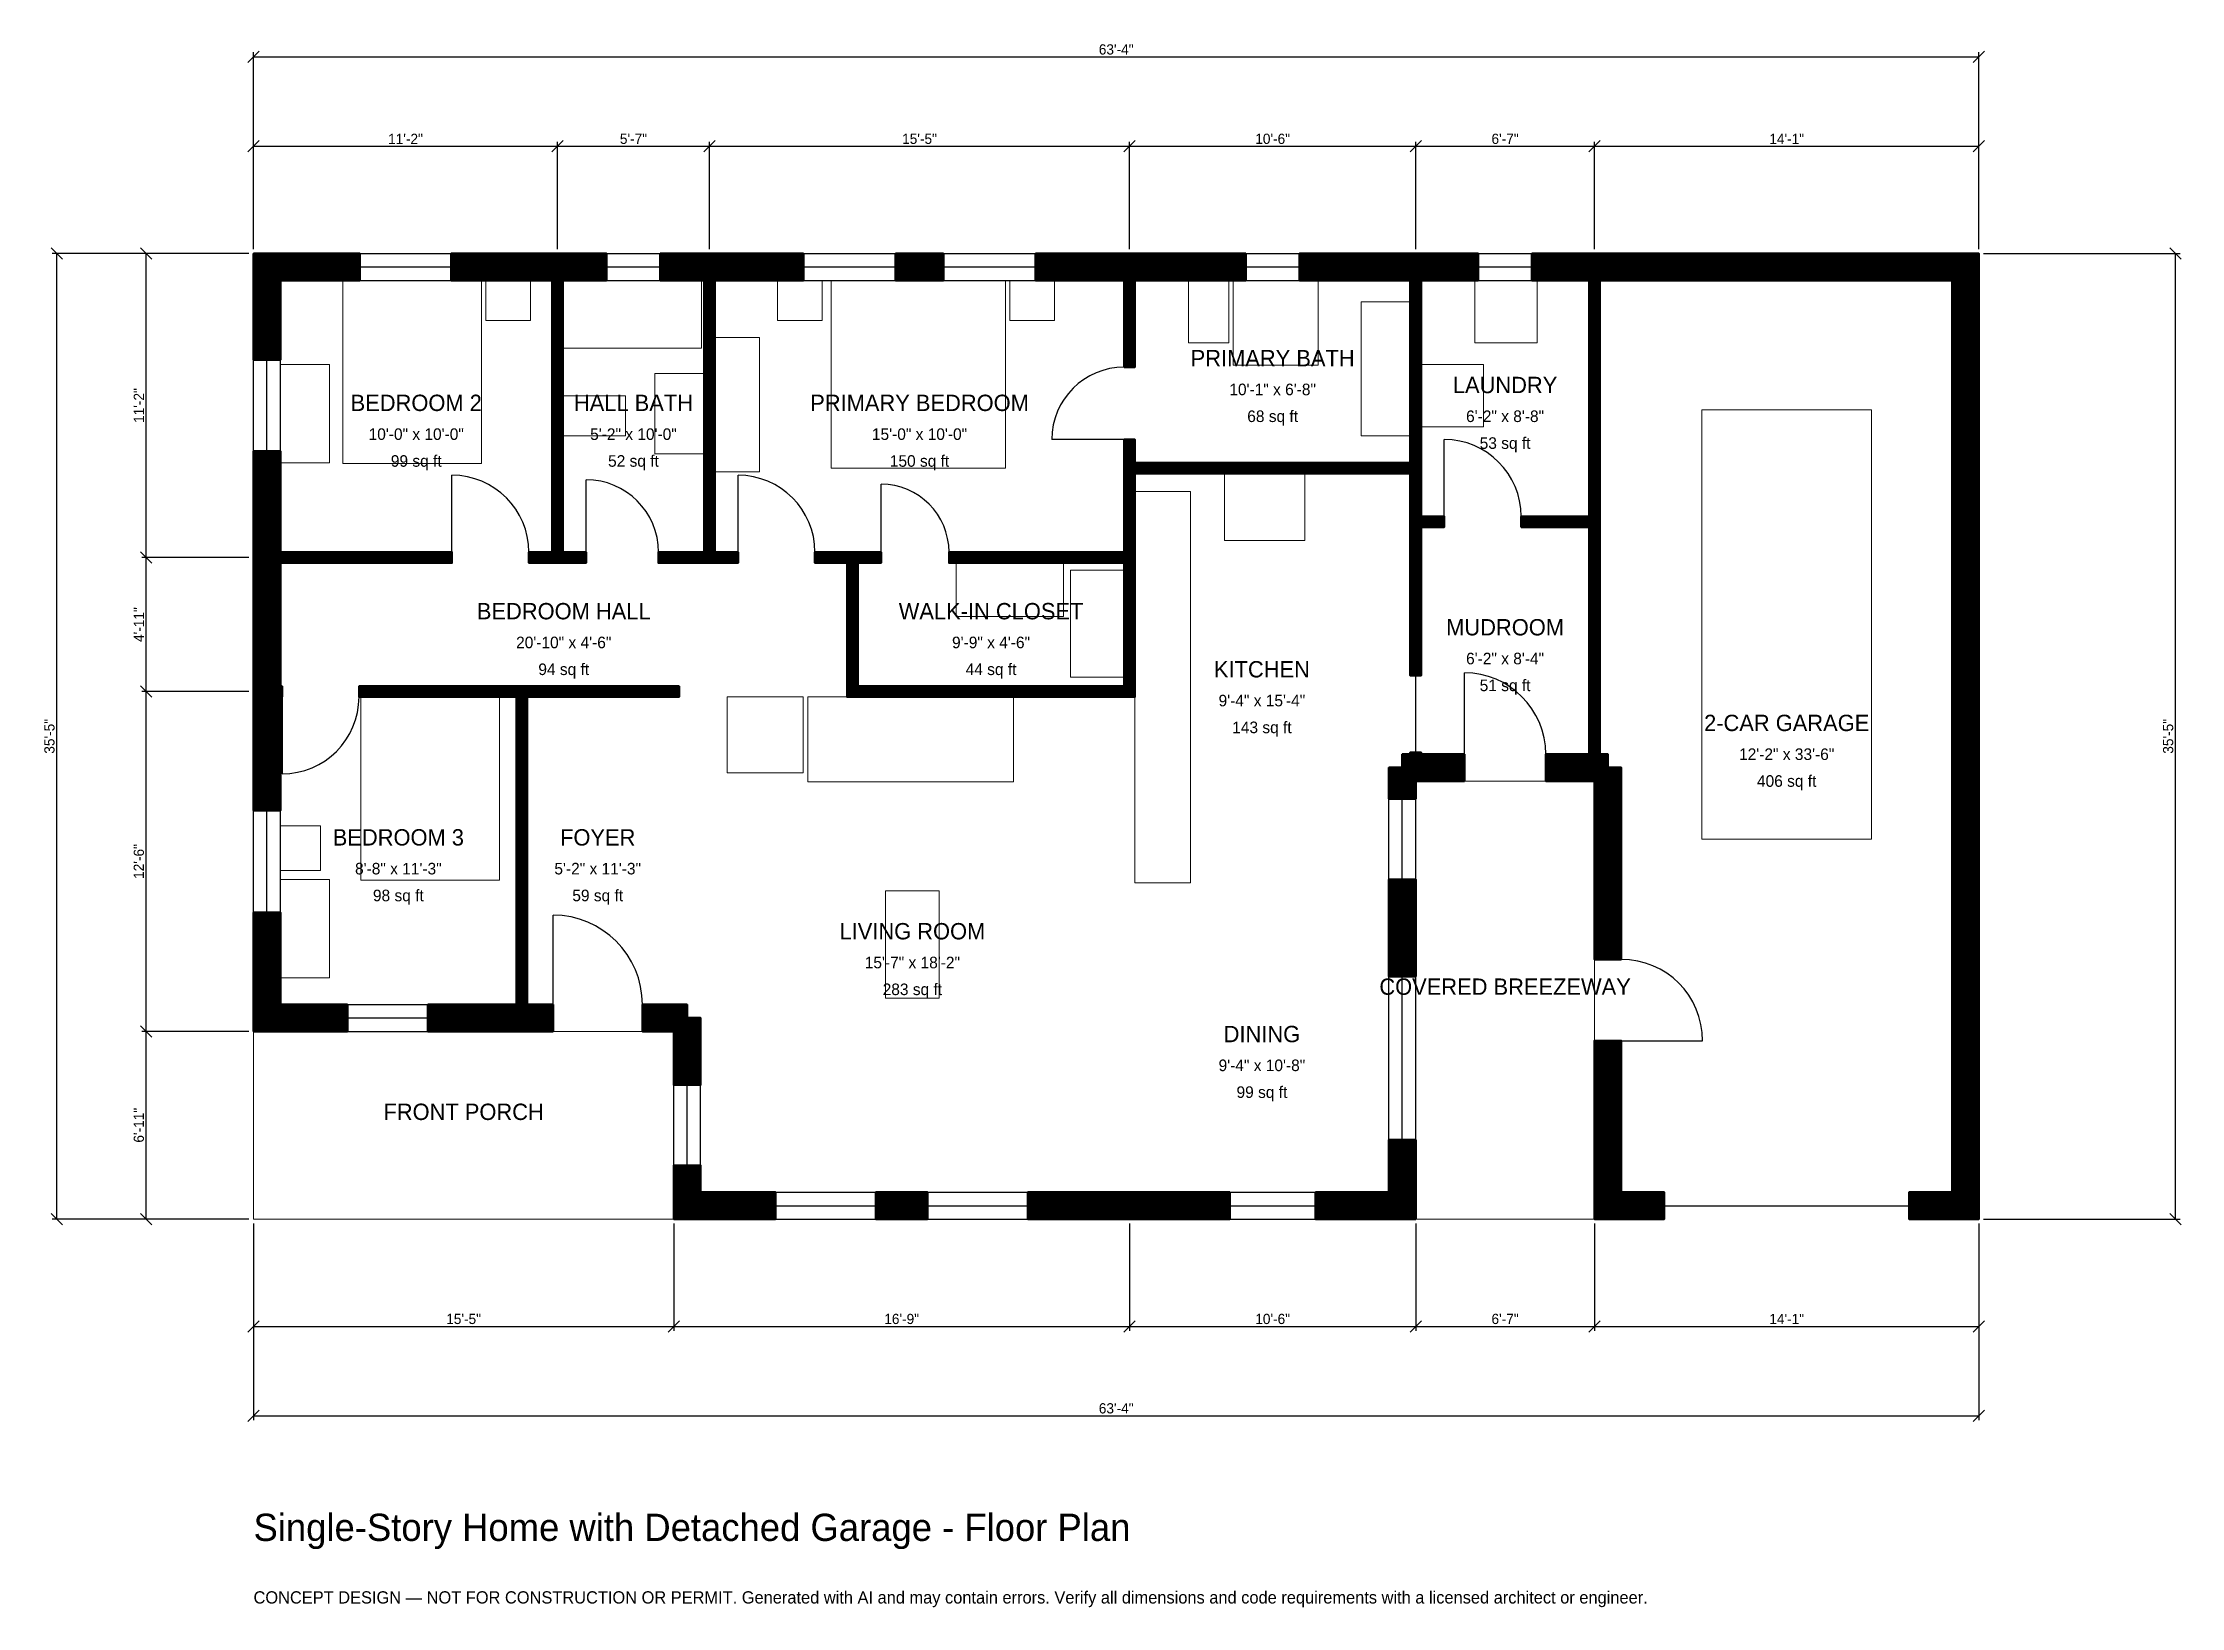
# Model space of a CAD drawing. Header units: inches. Extents: x -93 to 849, y -171 to 518.
import ezdxf
from ezdxf.enums import TextEntityAlignment as Align

# ---------------------------------------------------------------- set-up
doc = ezdxf.new("R2010")
doc.units = ezdxf.units.IN
doc.header["$MEASUREMENT"] = 0
doc.linetypes.add('DASHED', pattern=[0.6, 0.5, -0.1])
for name, color, linetype, lineweight in [('A-ANNO-DIMS', 1, 'Continuous', 13), ('A-ANNO-TEXT', 7, 'Continuous', 18), ('A-AREA-IDEN', 7, 'Continuous', 18), ('A-DOOR', 2, 'Continuous', 25), ('A-FLOR-FIXT', 9, 'Continuous', 13), ('A-FURN', 9, 'Continuous', 13), ('A-GLAZ', 4, 'Continuous', 25), ('A-SITE-PAVE', 8, 'Continuous', 13), ('A-WALL', 7, 'Continuous', 50), ('A-WALL-PATT', 8, 'Continuous', 13)]:
    doc.layers.add(name, color=color, linetype=linetype, lineweight=lineweight)
doc.dimstyles.new('PLAN', dxfattribs={"dimtxt": 4.5, "dimasz": 3, "dimexe": 2, "dimexo": 2, "dimgap": 1, "dimtad": 1, "dimdec": 0, "dimlunit": 4, "dimtsz": 2.5, "dimcen": 2.5, "dimclrd": 1, "dimclre": 1, "dimazin": 3, "dimtfac": 1, "dimtmove": 0, "dimatfit": 3})

msp = doc.modelspace()

# ---------------------------------------------------------------- hatches: boundary and pattern name
at = {"layer": 'A-WALL-PATT'}
h = msp.add_hatch(dxfattribs=at)
h.set_pattern_fill('ANSI31', color=8, scale=0.8)
h.paths.add_polyline_path([(112.2047, 82.6772), (76.7717, 82.6772), (76.7717, 94.4882), (112.2047, 94.4882), (115.748, 94.4882), (115.748, 229.9213), (46.4567, 229.9213), (46.4567, 234.6457), (115.748, 234.6457), (120.4724, 234.6457), (187.4016, 234.6457), (187.4016, 229.9213), (120.4724, 229.9213), (120.4724, 94.4882), (124.0157, 94.4882), (131.8898, 94.4882), (131.8898, 82.6772), (124.0157, 82.6772), (120.4724, 82.6772), (120.4724, 82.6771), (115.748, 82.6771), (115.748, 82.6772), (112.2047, 82.6772)])
h.paths.add_polyline_path([(11.811, 82.6772), (11.811, 82.6771), (0, 82.6771), (0, 82.6772), (0, 82.6772), (0, 94.4882), (0, 94.4882), (0, 135.0394), (11.811, 135.0394), (11.811, 94.4882), (41.3386, 94.4882), (41.3386, 82.6772), (11.811, 82.6772)])
h.paths.add_polyline_path([(0, 226.378), (0, 229.9213), (0, 229.9213), (0, 234.6457), (0, 234.6457), (0, 238.189), (0, 285.4331), (0, 288.9764), (0, 288.9764), (0, 293.7008), (0, 293.7008), (0, 297.2441), (0, 338.189), (11.811, 338.189), (11.811, 297.2441), (11.811, 293.7008), (87.4016, 293.7008), (87.4016, 288.9764), (11.811, 288.9764), (11.811, 285.4331), (11.811, 238.189), (11.811, 234.6457), (12.5984, 234.6457), (12.5984, 229.9213), (11.811, 229.9213), (11.811, 226.378), (11.811, 179.9213), (0, 179.9213), (0, 226.378)])
h.paths.add_polyline_path([(0, 413.3858), (0, 413.3858), (0, 425.1968), (0, 425.1968), (0, 425.1969), (11.811, 425.1969), (11.811, 425.1968), (46.8504, 425.1968), (46.8504, 413.3858), (11.811, 413.3858), (11.811, 378.3465), (0, 378.3465), (0, 413.3858)])
h.paths.add_polyline_path([(127.9528, 425.1968), (131.4961, 425.1968), (131.4961, 425.1969), (136.2205, 425.1969), (136.2205, 425.1968), (139.7638, 425.1968), (155.5118, 425.1968), (155.5118, 413.3858), (139.7638, 413.3858), (136.2205, 413.3858), (136.2205, 293.7008), (146.4567, 293.7008), (146.4567, 288.9764), (136.2205, 288.9764), (131.4961, 288.9764), (121.2598, 288.9764), (121.2598, 293.7008), (131.4961, 293.7008), (131.4961, 413.3858), (127.9528, 413.3858), (87.0079, 413.3858), (87.0079, 425.1968), (127.9528, 425.1968)])
h.paths.add_polyline_path([(194.8819, 425.1968), (198.4252, 425.1968), (198.4252, 425.1969), (203.1496, 425.1969), (203.1496, 425.1968), (206.6929, 425.1968), (242.1916, 425.1968), (242.1916, 413.3858), (206.6929, 413.3858), (203.1496, 413.3858), (203.1496, 293.7008), (213.3858, 293.7008), (213.3858, 288.9764), (203.1496, 288.9764), (198.4252, 288.9764), (178.3465, 288.9764), (178.3465, 293.7008), (198.4252, 293.7008), (198.4252, 413.3858), (194.8819, 413.3858), (179.1339, 413.3858), (179.1339, 425.1968), (194.8819, 425.1968)])
h.paths.add_polyline_path([(303.8714, 425.1968), (303.8714, 413.3858), (282.7428, 413.3858), (282.7428, 425.1968), (303.8714, 425.1968)])
h.paths.add_polyline_path([(379.9213, 425.1968), (383.4646, 425.1968), (383.4646, 425.1969), (388.189, 425.1969), (388.189, 425.1968), (391.7323, 425.1968), (437.0079, 425.1968), (437.0079, 413.3858), (391.7323, 413.3858), (388.189, 413.3858), (388.189, 375.1969), (383.4646, 375.1969), (383.4646, 413.3858), (379.9213, 413.3858), (344.4226, 413.3858), (344.4226, 425.1968), (379.9213, 425.1968)])
h.paths.add_polyline_path([(505.9055, 425.1968), (509.4488, 425.1968), (509.4488, 425.1969), (514.1732, 425.1969), (514.1732, 425.1968), (517.7165, 425.1968), (539.3701, 425.1968), (539.3701, 413.3858), (517.7165, 413.3858), (514.1732, 413.3858), (514.1732, 333.0709), (514.1732, 328.3465), (514.1732, 309.4488), (524.4094, 309.4488), (524.4094, 304.7244), (514.1732, 304.7244), (514.1732, 304.7244), (514.1732, 239.3701), (509.4488, 239.3701), (509.4488, 304.7244), (509.4488, 304.7244), (509.4488, 309.4488), (509.4488, 328.3465), (388.189, 328.3465), (388.189, 293.7008), (388.189, 288.9764), (388.189, 234.6457), (388.189, 229.9213), (383.4646, 229.9213), (266.1417, 229.9213), (261.4173, 229.9213), (261.4173, 234.6457), (261.4173, 288.9764), (247.2441, 288.9764), (247.2441, 293.7008), (261.4173, 293.7008), (266.1417, 293.7008), (276.378, 293.7008), (276.378, 288.9764), (266.1417, 288.9764), (266.1417, 234.6457), (383.4646, 234.6457), (383.4646, 288.9764), (306.2992, 288.9764), (306.2992, 293.7008), (383.4646, 293.7008), (383.4646, 328.3465), (383.4646, 333.0709), (383.4646, 343.3071), (388.189, 343.3071), (388.189, 333.0709), (509.4488, 333.0709), (509.4488, 413.3858), (505.9055, 413.3858), (460.6299, 413.3858), (460.6299, 425.1968), (505.9055, 425.1968)])
h.paths.add_polyline_path([(584.6457, 425.1968), (588.189, 425.1968), (588.189, 425.1969), (592.9134, 425.1969), (592.9134, 425.1968), (596.4567, 425.1968), (748.0315, 425.1968), (748.0315, 425.1969), (759.8425, 425.1969), (759.8425, 425.1968), (759.8426, 425.1968), (759.8426, 413.3858), (759.8425, 413.3858), (759.8425, 11.811), (759.8426, 11.811), (759.8426, 0), (759.8425, 0), (759.8425, 0), (748.0315, 0), (748.0315, 0), (729.1339, 0), (729.1339, 11.811), (748.0315, 11.811), (748.0315, 413.3858), (596.4567, 413.3858), (592.9134, 413.3858), (592.9134, 309.4488), (592.9134, 304.7244), (592.9134, 304.7244), (592.9134, 204.7244), (596.4567, 204.7244), (596.4567, 198.8189), (602.3622, 198.8189), (602.3622, 114.3701), (590.5512, 114.3701), (590.5512, 190.5512), (590.5511, 190.5512), (590.5511, 192.9133), (588.189, 192.9133), (588.189, 192.9134), (569.0945, 192.9134), (569.0945, 204.7244), (588.189, 204.7244), (588.189, 304.7244), (588.189, 304.7244), (558.2677, 304.7244), (558.2677, 309.4488), (588.189, 309.4488), (588.189, 413.3858), (584.6457, 413.3858), (562.9921, 413.3858), (562.9921, 425.1968), (584.6457, 425.1968)])
h.paths.add_polyline_path([(602.3622, 0), (602.3622, 0), (590.5512, 0), (590.5512, 0), (590.5511, 0), (590.5511, 11.811), (590.5512, 11.811), (590.5512, 78.5433), (602.3622, 78.5433), (602.3622, 11.811), (621.2598, 11.811), (621.2598, 0), (602.3622, 0)])
h.paths.add_polyline_path([(514.1732, 192.9134), (514.1732, 192.9133), (511.8111, 192.9133), (511.8111, 190.5512), (511.811, 190.5512), (511.811, 185.0394), (500, 185.0394), (500, 198.8189), (505.9055, 198.8189), (505.9055, 204.7244), (509.4488, 204.7244), (509.4488, 205.5118), (514.1732, 205.5118), (514.1732, 204.7244), (533.2677, 204.7244), (533.2677, 192.9134), (514.1732, 192.9134)])
h.paths.add_polyline_path([(511.811, 147.6378), (511.811, 135.8268), (511.811, 106.8898), (500, 106.8898), (500, 135.8268), (500, 147.6378), (500, 149.6063), (511.811, 149.6063), (511.811, 147.6378)])
h.paths.add_polyline_path([(511.811, 11.811), (511.8111, 11.811), (511.8111, 0), (511.8111, 0), (511.811, 0), (511.811, 0), (500, 0), (500, 0), (467.7165, 0), (467.7165, 11.811), (500, 11.811), (500, 34.8425), (511.811, 34.8425), (511.811, 11.811)])
h.paths.add_polyline_path([(391.7323, 0), (379.9213, 0), (340.9449, 0), (340.9449, 11.811), (379.9213, 11.811), (391.7323, 11.811), (429.9213, 11.811), (429.9213, 0), (391.7323, 0)])
h.paths.add_polyline_path([(274.0157, 0), (274.0157, 11.811), (296.8504, 11.811), (296.8504, 0), (274.0157, 0)])
h.paths.add_polyline_path([(196.8504, 0), (196.8504, 0), (185.0394, 0), (185.0394, 0), (185.0393, 0), (185.0393, 0), (185.0393, 11.811), (185.0394, 11.811), (185.0394, 23.622), (196.8504, 23.622), (196.8504, 11.811), (229.9213, 11.811), (229.9213, 0), (196.8504, 0)])
h.paths.add_polyline_path([(185.0394, 82.6772), (171.2598, 82.6772), (171.2598, 94.4882), (190.9449, 94.4882), (190.9449, 88.5827), (196.8504, 88.5827), (196.8504, 59.0551), (185.0394, 59.0551), (185.0394, 82.6772)])

# ---------------------------------------------------------------- linework, layer by layer
at = {"layer": 'A-DOOR'}
for p, q in [((383.4646, 343.3071), (351.5748, 343.3071)), ((524.4094, 309.4488), (524.4094, 343.3071)), ((87.4016, 293.7008), (87.4016, 327.5591)), ((146.4567, 293.7008), (146.4567, 325.5906)), ((213.3858, 293.7008), (213.3858, 327.5591)), ((276.378, 293.7008), (276.378, 323.622)), ((511.811, 205.5118), (511.811, 239.3701)), ((533.2677, 204.7244), (533.2677, 240.5512)), ((12.5984, 229.9213), (12.5984, 196.063)), ((131.8898, 94.4882), (131.8898, 133.8583)), ((602.3622, 78.5433), (638.189, 78.5433))]:
    msp.add_line(p, q, dxfattribs=at)
at = {"layer": 'A-DOOR', "linetype": 'DASHED'}
msp.add_line((621.2598, 5.9055), (729.1339, 5.9055), dxfattribs=at)
at = {"layer": 'A-DOOR'}
for centre, radius, start, end in [((383.4646, 343.3071), 31.8898, 90, 180), ((524.4094, 309.4488), 33.8583, 0, 90), ((87.4016, 293.7008), 33.8583, 0, 90), ((146.4567, 293.7008), 31.8898, 0, 90), ((213.3858, 293.7008), 33.8583, 0, 90), ((276.378, 293.7008), 29.9213, 0, 90), ((533.2677, 204.7244), 35.8268, 0, 90), ((12.5984, 229.9213), 33.8583, 270, 360), ((131.8898, 94.4882), 39.3701, 0, 90), ((602.3622, 78.5433), 35.8268, 0, 90)]:
    msp.add_arc(centre, radius, start, end, dxfattribs=at)
at = {"layer": 'A-FLOR-FIXT'}
for points in [[(136.2205, 383.4646), (197.2441, 383.4646), (197.2441, 413.3858), (136.2205, 413.3858)], [(411.811, 385.8268), (429.5276, 385.8268), (429.5276, 413.3858), (411.811, 413.3858)], [(431.4961, 375.9843), (468.8976, 375.9843), (468.8976, 413.3858), (431.4961, 413.3858)], [(487.7953, 344.8819), (509.4488, 344.8819), (509.4488, 403.937), (487.7953, 403.937)], [(176.7717, 337.0079), (198.4252, 337.0079), (198.4252, 372.4409), (176.7717, 372.4409)], [(136.2205, 344.8819), (163.7795, 344.8819), (163.7795, 362.5984), (136.2205, 362.5984)], [(388.189, 148.0315), (412.5984, 148.0315), (412.5984, 320.4724), (388.189, 320.4724)]]:
    msp.add_lwpolyline(points, close=True, dxfattribs=at)
at = {"layer": 'A-FURN'}
for points in [[(39.3701, 332.6772), (100.3937, 332.6772), (100.3937, 413.3858), (39.3701, 413.3858)], [(102.3622, 395.6693), (122.0472, 395.6693), (122.0472, 413.3858), (102.3622, 413.3858)], [(230.7087, 395.6693), (250.3937, 395.6693), (250.3937, 413.3858), (230.7087, 413.3858)], [(254.3307, 330.7087), (331.1024, 330.7087), (331.1024, 413.3858), (254.3307, 413.3858)], [(333.0709, 395.6693), (352.7559, 395.6693), (352.7559, 413.3858), (333.0709, 413.3858)], [(537.7953, 385.8268), (565.3543, 385.8268), (565.3543, 413.3858), (537.7953, 413.3858)], [(203.1496, 329.1339), (222.8346, 329.1339), (222.8346, 388.189), (203.1496, 388.189)], [(11.811, 333.0709), (33.4646, 333.0709), (33.4646, 376.378), (11.811, 376.378)], [(514.1732, 348.8189), (541.7323, 348.8189), (541.7323, 376.378), (514.1732, 376.378)], [(637.7953, 167.3228), (712.5984, 167.3228), (712.5984, 356.2992), (637.7953, 356.2992)], [(427.5591, 298.8189), (462.9921, 298.8189), (462.9921, 328.3465), (427.5591, 328.3465)], [(309.4488, 265.3543), (356.6929, 265.3543), (356.6929, 288.9764), (309.4488, 288.9764)], [(359.8425, 238.5827), (383.4646, 238.5827), (383.4646, 285.8268), (359.8425, 285.8268)], [(47.2441, 149.2126), (108.2677, 149.2126), (108.2677, 229.9213), (47.2441, 229.9213)], [(208.6614, 196.4567), (242.126, 196.4567), (242.126, 229.9213), (208.6614, 229.9213)], [(244.0945, 192.5197), (334.6457, 192.5197), (334.6457, 229.9213), (244.0945, 229.9213)], [(11.811, 153.5433), (29.5276, 153.5433), (29.5276, 173.2283), (11.811, 173.2283)], [(11.811, 106.2992), (33.4646, 106.2992), (33.4646, 149.6063), (11.811, 149.6063)], [(278.3465, 97.2441), (301.9685, 97.2441), (301.9685, 144.4882), (278.3465, 144.4882)]]:
    msp.add_lwpolyline(points, close=True, dxfattribs=at)
at = {"layer": 'A-GLAZ'}
for p, q in [((46.8504, 425.1968), (87.0079, 425.1968)), ((155.5118, 425.1968), (179.1339, 425.1968)), ((242.1916, 425.1968), (282.7428, 425.1968)), ((303.8714, 425.1968), (344.4226, 425.1968)), ((437.0079, 425.1968), (460.6299, 425.1968)), ((539.3701, 425.1968), (562.9921, 425.1968)), ((46.8504, 419.2913), (87.0079, 419.2913)), ((155.5118, 419.2913), (179.1339, 419.2913)), ((242.1916, 419.2913), (282.7428, 419.2913)), ((303.8714, 419.2913), (344.4226, 419.2913)), ((437.0079, 419.2913), (460.6299, 419.2913)), ((539.3701, 419.2913), (562.9921, 419.2913)), ((46.8504, 413.3858), (87.0079, 413.3858)), ((155.5118, 413.3858), (179.1339, 413.3858)), ((242.1916, 413.3858), (282.7428, 413.3858)), ((303.8714, 413.3858), (344.4226, 413.3858)), ((437.0079, 413.3858), (460.6299, 413.3858)), ((539.3701, 413.3858), (562.9921, 413.3858)), ((0, 338.189), (0, 378.3465)), ((5.9055, 338.189), (5.9055, 378.3465)), ((11.811, 338.189), (11.811, 378.3465)), ((0, 135.0394), (0, 179.9213)), ((5.9055, 135.0394), (5.9055, 179.9213)), ((11.811, 135.0394), (11.811, 179.9213)), ((500, 149.6063), (500, 185.0394)), ((505.9055, 149.6063), (505.9055, 185.0394)), ((511.811, 149.6063), (511.811, 185.0394)), ((500, 34.8425), (500, 106.8898)), ((505.9055, 34.8425), (505.9055, 106.8898)), ((511.811, 34.8425), (511.811, 106.8898)), ((41.3386, 94.4882), (76.7717, 94.4882)), ((41.3386, 88.5827), (76.7717, 88.5827)), ((41.3386, 82.6772), (76.7717, 82.6772)), ((185.0394, 23.622), (185.0394, 59.0551)), ((190.9449, 23.622), (190.9449, 59.0551)), ((196.8504, 23.622), (196.8504, 59.0551)), ((229.9213, 11.811), (274.0157, 11.811)), ((296.8504, 11.811), (340.9449, 11.811)), ((429.9213, 11.811), (467.7165, 11.811)), ((229.9213, 5.9055), (274.0157, 5.9055)), ((229.9213, 0), (274.0157, 0)), ((296.8504, 5.9055), (340.9449, 5.9055)), ((296.8504, 0), (340.9449, 0)), ((429.9213, 5.9055), (467.7165, 5.9055)), ((429.9213, 0), (467.7165, 0))]:
    msp.add_line(p, q, dxfattribs=at)
at = {"layer": 'A-SITE-PAVE', "linetype": 'DASHED'}
for points in [[(511.811, 0), (590.5512, 0), (590.5512, 192.9134), (511.811, 192.9134)], [(0, 0), (185.0394, 0), (185.0394, 82.6772), (0, 82.6772)]]:
    msp.add_lwpolyline(points, close=True, dxfattribs=at)
at = {"layer": 'A-WALL'}
for points in [[(0, 413.3858), (0, 413.3858), (0, 425.1968), (0, 425.1968), (0, 425.1969), (11.811, 425.1969), (11.811, 425.1968), (46.8504, 425.1968), (46.8504, 413.3858), (11.811, 413.3858), (11.811, 378.3465), (0, 378.3465), (0, 413.3858)], [(127.9528, 425.1968), (131.4961, 425.1968), (131.4961, 425.1969), (136.2205, 425.1969), (136.2205, 425.1968), (139.7638, 425.1968), (155.5118, 425.1968), (155.5118, 413.3858), (139.7638, 413.3858), (136.2205, 413.3858), (136.2205, 293.7008), (146.4567, 293.7008), (146.4567, 288.9764), (136.2205, 288.9764), (131.4961, 288.9764), (121.2598, 288.9764), (121.2598, 293.7008), (131.4961, 293.7008), (131.4961, 413.3858), (127.9528, 413.3858), (87.0079, 413.3858), (87.0079, 425.1968), (127.9528, 425.1968)], [(194.8819, 425.1968), (198.4252, 425.1968), (198.4252, 425.1969), (203.1496, 425.1969), (203.1496, 425.1968), (206.6929, 425.1968), (242.1916, 425.1968), (242.1916, 413.3858), (206.6929, 413.3858), (203.1496, 413.3858), (203.1496, 293.7008), (213.3858, 293.7008), (213.3858, 288.9764), (203.1496, 288.9764), (198.4252, 288.9764), (178.3465, 288.9764), (178.3465, 293.7008), (198.4252, 293.7008), (198.4252, 413.3858), (194.8819, 413.3858), (179.1339, 413.3858), (179.1339, 425.1968), (194.8819, 425.1968)], [(505.9055, 425.1968), (509.4488, 425.1968), (509.4488, 425.1969), (514.1732, 425.1969), (514.1732, 425.1968), (517.7165, 425.1968), (539.3701, 425.1968), (539.3701, 413.3858), (517.7165, 413.3858), (514.1732, 413.3858), (514.1732, 333.0709), (514.1732, 328.3465), (514.1732, 309.4488), (524.4094, 309.4488), (524.4094, 304.7244), (514.1732, 304.7244), (514.1732, 304.7244), (514.1732, 239.3701), (509.4488, 239.3701), (509.4488, 304.7244), (509.4488, 304.7244), (509.4488, 309.4488), (509.4488, 328.3465), (388.189, 328.3465), (388.189, 293.7008), (388.189, 288.9764), (388.189, 234.6457), (388.189, 229.9213), (383.4646, 229.9213), (266.1417, 229.9213), (261.4173, 229.9213), (261.4173, 234.6457), (261.4173, 288.9764), (247.2441, 288.9764), (247.2441, 293.7008), (261.4173, 293.7008), (266.1417, 293.7008), (276.378, 293.7008), (276.378, 288.9764), (266.1417, 288.9764), (266.1417, 234.6457), (383.4646, 234.6457), (383.4646, 288.9764), (306.2992, 288.9764), (306.2992, 293.7008), (383.4646, 293.7008), (383.4646, 328.3465), (383.4646, 333.0709), (383.4646, 343.3071), (388.189, 343.3071), (388.189, 333.0709), (509.4488, 333.0709), (509.4488, 413.3858), (505.9055, 413.3858), (460.6299, 413.3858), (460.6299, 425.1968), (505.9055, 425.1968)], [(303.8714, 425.1968), (303.8714, 413.3858), (282.7428, 413.3858), (282.7428, 425.1968), (303.8714, 425.1968)], [(379.9213, 425.1968), (383.4646, 425.1968), (383.4646, 425.1969), (388.189, 425.1969), (388.189, 425.1968), (391.7323, 425.1968), (437.0079, 425.1968), (437.0079, 413.3858), (391.7323, 413.3858), (388.189, 413.3858), (388.189, 375.1969), (383.4646, 375.1969), (383.4646, 413.3858), (379.9213, 413.3858), (344.4226, 413.3858), (344.4226, 425.1968), (379.9213, 425.1968)], [(584.6457, 425.1968), (588.189, 425.1968), (588.189, 425.1969), (592.9134, 425.1969), (592.9134, 425.1968), (596.4567, 425.1968), (748.0315, 425.1968), (748.0315, 425.1969), (759.8425, 425.1969), (759.8425, 425.1968), (759.8426, 425.1968), (759.8426, 413.3858), (759.8425, 413.3858), (759.8425, 11.811), (759.8426, 11.811), (759.8426, 0), (759.8425, 0), (759.8425, 0), (748.0315, 0), (748.0315, 0), (729.1339, 0), (729.1339, 11.811), (748.0315, 11.811), (748.0315, 413.3858), (596.4567, 413.3858), (592.9134, 413.3858), (592.9134, 309.4488), (592.9134, 304.7244), (592.9134, 304.7244), (592.9134, 204.7244), (596.4567, 204.7244), (596.4567, 198.8189), (602.3622, 198.8189), (602.3622, 114.3701), (590.5512, 114.3701), (590.5512, 190.5512), (590.5511, 190.5512), (590.5511, 192.9133), (588.189, 192.9133), (588.189, 192.9134), (569.0945, 192.9134), (569.0945, 204.7244), (588.189, 204.7244), (588.189, 304.7244), (588.189, 304.7244), (558.2677, 304.7244), (558.2677, 309.4488), (588.189, 309.4488), (588.189, 413.3858), (584.6457, 413.3858), (562.9921, 413.3858), (562.9921, 425.1968), (584.6457, 425.1968)], [(0, 226.378), (0, 229.9213), (0, 229.9213), (0, 234.6457), (0, 234.6457), (0, 238.189), (0, 285.4331), (0, 288.9764), (0, 288.9764), (0, 293.7008), (0, 293.7008), (0, 297.2441), (0, 338.189), (11.811, 338.189), (11.811, 297.2441), (11.811, 293.7008), (87.4016, 293.7008), (87.4016, 288.9764), (11.811, 288.9764), (11.811, 285.4331), (11.811, 238.189), (11.811, 234.6457), (12.5984, 234.6457), (12.5984, 229.9213), (11.811, 229.9213), (11.811, 226.378), (11.811, 179.9213), (0, 179.9213), (0, 226.378)], [(112.2047, 82.6772), (76.7717, 82.6772), (76.7717, 94.4882), (112.2047, 94.4882), (115.748, 94.4882), (115.748, 229.9213), (46.4567, 229.9213), (46.4567, 234.6457), (115.748, 234.6457), (120.4724, 234.6457), (187.4016, 234.6457), (187.4016, 229.9213), (120.4724, 229.9213), (120.4724, 94.4882), (124.0157, 94.4882), (131.8898, 94.4882), (131.8898, 82.6772), (124.0157, 82.6772), (120.4724, 82.6772), (120.4724, 82.6771), (115.748, 82.6771), (115.748, 82.6772), (112.2047, 82.6772)], [(514.1732, 192.9134), (514.1732, 192.9133), (511.8111, 192.9133), (511.8111, 190.5512), (511.811, 190.5512), (511.811, 185.0394), (500, 185.0394), (500, 198.8189), (505.9055, 198.8189), (505.9055, 204.7244), (509.4488, 204.7244), (509.4488, 205.5118), (514.1732, 205.5118), (514.1732, 204.7244), (533.2677, 204.7244), (533.2677, 192.9134), (514.1732, 192.9134)], [(511.811, 147.6378), (511.811, 135.8268), (511.811, 106.8898), (500, 106.8898), (500, 135.8268), (500, 147.6378), (500, 149.6063), (511.811, 149.6063), (511.811, 147.6378)], [(11.811, 82.6772), (11.811, 82.6771), (0, 82.6771), (0, 82.6772), (0, 82.6772), (0, 94.4882), (0, 94.4882), (0, 135.0394), (11.811, 135.0394), (11.811, 94.4882), (41.3386, 94.4882), (41.3386, 82.6772), (11.811, 82.6772)], [(185.0394, 82.6772), (171.2598, 82.6772), (171.2598, 94.4882), (190.9449, 94.4882), (190.9449, 88.5827), (196.8504, 88.5827), (196.8504, 59.0551), (185.0394, 59.0551), (185.0394, 82.6772)], [(602.3622, 0), (602.3622, 0), (590.5512, 0), (590.5512, 0), (590.5511, 0), (590.5511, 11.811), (590.5512, 11.811), (590.5512, 78.5433), (602.3622, 78.5433), (602.3622, 11.811), (621.2598, 11.811), (621.2598, 0), (602.3622, 0)], [(511.811, 11.811), (511.8111, 11.811), (511.8111, 0), (511.8111, 0), (511.811, 0), (511.811, 0), (500, 0), (500, 0), (467.7165, 0), (467.7165, 11.811), (500, 11.811), (500, 34.8425), (511.811, 34.8425), (511.811, 11.811)], [(196.8504, 0), (196.8504, 0), (185.0394, 0), (185.0394, 0), (185.0393, 0), (185.0393, 0), (185.0393, 11.811), (185.0394, 11.811), (185.0394, 23.622), (196.8504, 23.622), (196.8504, 11.811), (229.9213, 11.811), (229.9213, 0), (196.8504, 0)], [(274.0157, 0), (274.0157, 11.811), (296.8504, 11.811), (296.8504, 0), (274.0157, 0)], [(391.7323, 0), (379.9213, 0), (340.9449, 0), (340.9449, 11.811), (379.9213, 11.811), (391.7323, 11.811), (429.9213, 11.811), (429.9213, 0), (391.7323, 0)]]:
    msp.add_lwpolyline(points, close=True, dxfattribs=at)

# ---------------------------------------------------------------- texts
at = {"layer": 'A-ANNO-TEXT'}
for s, height, p in [('Single-Story Home with Detached Garage - Floor Plan', 12, (0, -141.7323)), ('CONCEPT DESIGN — NOT FOR CONSTRUCTION OR PERMIT. Generated with AI and may contain errors. Verify all dimensions and code requirements with a licensed architect or engineer.', 5.4, (0, -169.2913))]:
    msp.add_text(s, height=height, dxfattribs=at).set_placement(p)
at = {"layer": 'A-AREA-IDEN'}
for s, height, p in [('PRIMARY BATH', 7.2, (448.8189, 379.1339)), ('10\'-1" x 6\'-8"', 5.1, (448.8189, 365.3543)), ('LAUNDRY', 7.2, (551.1811, 367.3228)), ('BEDROOM 2', 7.2, (71.6535, 359.4488)), ('HALL BATH', 7.2, (167.3228, 359.4488)), ('PRIMARY BEDROOM', 7.2, (293.3071, 359.4488)), ('68 sq ft', 5.1, (448.8189, 353.5433)), ('6\'-2" x 8\'-8"', 5.1, (551.1811, 353.5433)), ('10\'-0" x 10\'-0"', 5.1, (71.6535, 345.6693)), ('5\'-2" x 10\'-0"', 5.1, (167.3228, 345.6693)), ('15\'-0" x 10\'-0"', 5.1, (293.3071, 345.6693)), ('53 sq ft', 5.1, (551.1811, 341.7323)), ('99 sq ft', 5.1, (71.6535, 333.8583)), ('52 sq ft', 5.1, (167.3228, 333.8583)), ('150 sq ft', 5.1, (293.3071, 333.8583)), ('BEDROOM HALL', 7.2, (136.6142, 267.7165)), ('WALK-IN CLOSET', 7.2, (324.8031, 267.7165)), ('MUDROOM', 7.2, (551.1811, 260.6299)), ('20\'-10" x 4\'-6"', 5.1, (136.6142, 253.937)), ('9\'-9" x 4\'-6"', 5.1, (324.8031, 253.937)), ('94 sq ft', 5.1, (136.6142, 242.126)), ('44 sq ft', 5.1, (324.8031, 242.126)), ('KITCHEN', 7.2, (444.0945, 242.126)), ('6\'-2" x 8\'-4"', 5.1, (551.1811, 246.8504)), ('51 sq ft', 5.1, (551.1811, 235.0394)), ('9\'-4" x 15\'-4"', 5.1, (444.0945, 228.3465)), ('143 sq ft', 5.1, (444.0945, 216.5354)), ('2-CAR GARAGE', 7.2, (675.1968, 218.5039)), ('12\'-2" x 33\'-6"', 5.1, (675.1968, 204.7244)), ('406 sq ft', 5.1, (675.1968, 192.9134)), ('BEDROOM 3', 7.2, (63.7795, 168.1102)), ('FOYER', 7.2, (151.5748, 168.1102)), ('8\'-8" x 11\'-3"', 5.1, (63.7795, 154.3307)), ('5\'-2" x 11\'-3"', 5.1, (151.5748, 154.3307)), ('98 sq ft', 5.1, (63.7795, 142.5197)), ('59 sq ft', 5.1, (151.5748, 142.5197)), ('LIVING ROOM', 7.2, (290.1575, 126.7717)), ('15\'-7" x 18\'-2"', 5.1, (290.1575, 112.9921)), ('283 sq ft', 5.1, (290.1575, 101.1811)), ('COVERED BREEZEWAY', 7.2, (551.1811, 102.3622)), ('DINING', 7.2, (444.0945, 81.4961)), ('9\'-4" x 10\'-8"', 5.1, (444.0945, 67.7165)), ('99 sq ft', 5.1, (444.0945, 55.9055)), ('FRONT PORCH', 7.2, (92.5197, 47.2441))]:
    msp.add_text(s, height=height, dxfattribs=at).set_placement(p, align=Align.MIDDLE_CENTER)

# ---------------------------------------------------------------- dimensions: what is measured, and where the dimension line sits
at = {"layer": 'A-ANNO-DIMS'}
for base, p1, p2, text in [((0, 511.811), (0, 425.1968), (759.8425, 425.1968), '63\'-4"'), ((0, 472.4409), (0, 425.1968), (133.8583, 425.1968), '11\'-2"'), ((133.8583, 472.4409), (133.8583, 425.1968), (200.7874, 425.1968), '5\'-7"'), ((200.7874, 472.4409), (200.7874, 425.1968), (385.8268, 425.1968), '15\'-5"'), ((385.8268, 472.4409), (385.8268, 425.1968), (511.811, 425.1968), '10\'-6"'), ((511.811, 472.4409), (511.811, 425.1968), (590.5512, 425.1968), '6\'-7"'), ((590.5512, 472.4409), (590.5512, 425.1968), (759.8425, 425.1968), '14\'-1"'), ((0, -47.2441), (0, 0), (185.0394, 0), '15\'-5"'), ((0, -86.6142), (0, 0), (759.8425, 0), '63\'-4"'), ((185.0394, -47.2441), (185.0394, 0), (385.8268, 0), '16\'-9"'), ((385.8268, -47.2441), (385.8268, 0), (511.811, 0), '10\'-6"'), ((511.811, -47.2441), (511.811, 0), (590.5512, 0), '6\'-7"'), ((590.5512, -47.2441), (590.5512, 0), (759.8425, 0), '14\'-1"')]:
    msp.add_linear_dim(base=base, p1=p1, p2=p2, text=text, dimstyle='PLAN', dxfattribs=at).render()
for base, p1, p2, text in [((-86.6142, 0), (0, 0), (0, 425.1968), '35\'-5"'), ((-47.2441, 291.3386), (0, 291.3386), (0, 425.1968), '11\'-2"'), ((846.4567, 0), (759.8425, 0), (759.8425, 425.1968), '35\'-5"'), ((-47.2441, 232.2835), (0, 232.2835), (0, 291.3386), '4\'-11"'), ((-47.2441, 82.6772), (0, 82.6772), (0, 232.2835), '12\'-6"'), ((-47.2441, 0), (0, 0), (0, 82.6772), '6\'-11"')]:
    msp.add_linear_dim(base=base, p1=p1, p2=p2, angle=90, text=text, dimstyle='PLAN', dxfattribs=at).render()

doc.saveas('drawing.dxf')
